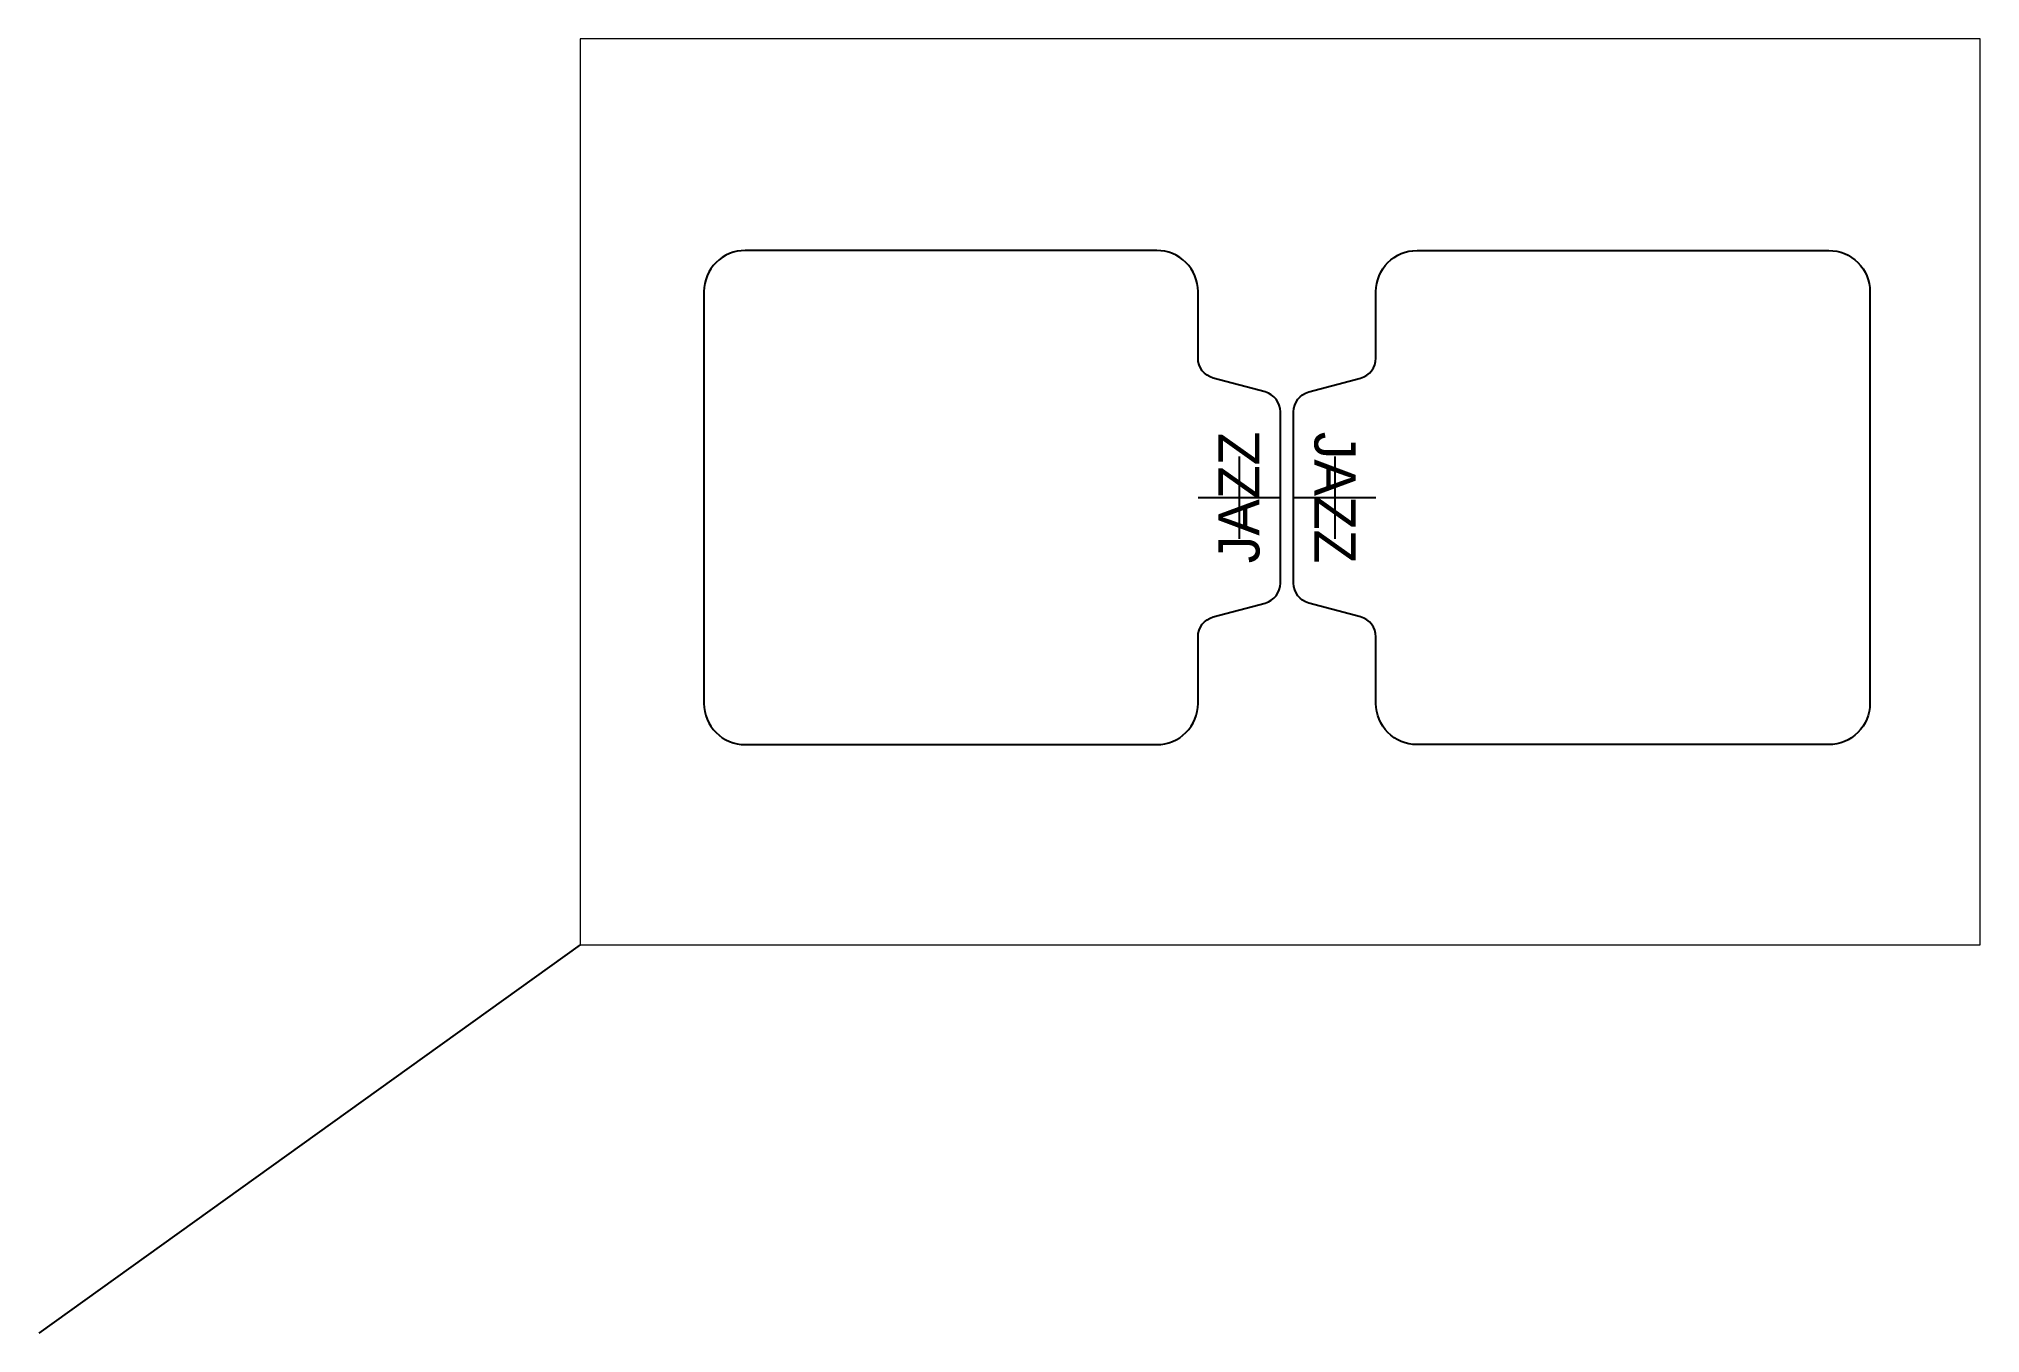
# Paper-space layout 'Sheet1' of a CAD drawing. Header units: inches. Extents: x -6.6 to 17, y -4.7 to 11.
# The model-space entities are those that its viewports show. They can reach past a viewport. Long polylines and large blocks are cut down to what shows.
import ezdxf

# ---------------------------------------------------------------- set-up
doc = ezdxf.new("R2010")
doc.units = ezdxf.units.IN
doc.header["$MEASUREMENT"] = 0
doc.linetypes.add('ACAD_ISO04W100', pattern=[30, 24, -3, 0, -3])
doc.layers.get('Defpoints').update_dxf_attribs({"color": 30})
doc.layers.add('CUT', color=1, linetype='Continuous')
doc.layers.add('ETCH', color=5, linetype='Continuous')
doc.styles.get("Standard").update_dxf_attribs({"font": 'arial.ttf'})

msp = doc.modelspace()

# ---------------------------------------------------------------- linework, layer by layer
at = {"layer": 'CUT'}
for points in [[(-112.186, 39.041, 0.339454), (-111.815, 39.524), (-111.815, 43.685, 0.339454), (-112.186, 44.168), (-113.445, 44.505, -0.339454), (-113.815, 44.988), (-113.815, 46.604, 0.414214), (-114.815, 47.604), (-124.815, 47.604, 0.414214), (-125.815, 46.604), (-125.815, 36.604, 0.414214), (-124.815, 35.604), (-114.815, 35.604, 0.414214), (-113.815, 36.604), (-113.815, 38.221, -0.339454), (-113.445, 38.704), (-112.186, 39.041)], [(-111.124, 39.041, -0.339454), (-111.495, 39.524), (-111.495, 43.685, -0.339454), (-111.124, 44.168), (-109.865, 44.505, 0.339454), (-109.495, 44.988), (-109.495, 46.604, -0.414214), (-108.495, 47.604), (-98.495, 47.604, -0.414214), (-97.495, 46.604), (-97.495, 36.604, -0.414214), (-98.495, 35.604), (-108.495, 35.604, -0.414214), (-109.495, 36.604), (-109.495, 38.221, 0.339454), (-109.865, 38.704), (-111.124, 39.041)]]:
    msp.add_lwpolyline(points, format="xyb", dxfattribs=at)
at = {"layer": 'Defpoints', "linetype": 'ACAD_ISO04W100', "ltscale": 0.0625}
for p, q in [((-112.815, 42.604), (-112.815, 40.604)), ((-110.495, 42.604), (-110.495, 40.604)), ((-113.815, 41.604), (-111.815, 41.604)), ((-111.495, 41.604), (-109.495, 41.604))]:
    msp.add_line(p, q, dxfattribs=at)

# ---------------------------------------------------------------- texts
at = {"layer": 'ETCH', "char_height": 1, "attachment_point": 5}
for insert, rotation in [((-112.815, 41.604), 90), ((-110.495, 41.604), 270)]:
    msp.add_mtext_dynamic_manual_height_columns('{\\fFranklin Gothic Medium|b0|i0|c0|p34;JAZZ}', width=9.06902, gutter_width=1, heights=[0], dxfattribs=dict(at, insert=insert, rotation=rotation))

psp = doc.layouts.new('Sheet1')

# ---------------------------------------------------------------- linework, layer by layer
at = {"layer": 'CUT', "color": 30, "true_color": 0xf8991e}
psp.add_line((0, 0), (-6.576, -4.717), dxfattribs=at)

# ---------------------------------------------------------------- viewports
at = {"layer": '0', "view_target_point": (23.853, -22.744)}
psp.add_viewport(center=(8.5, 5.5), size=(17, 11), view_center_point=(-135.671, 64.488), view_height=22, dxfattribs=at)

doc.saveas('drawing.dxf')
